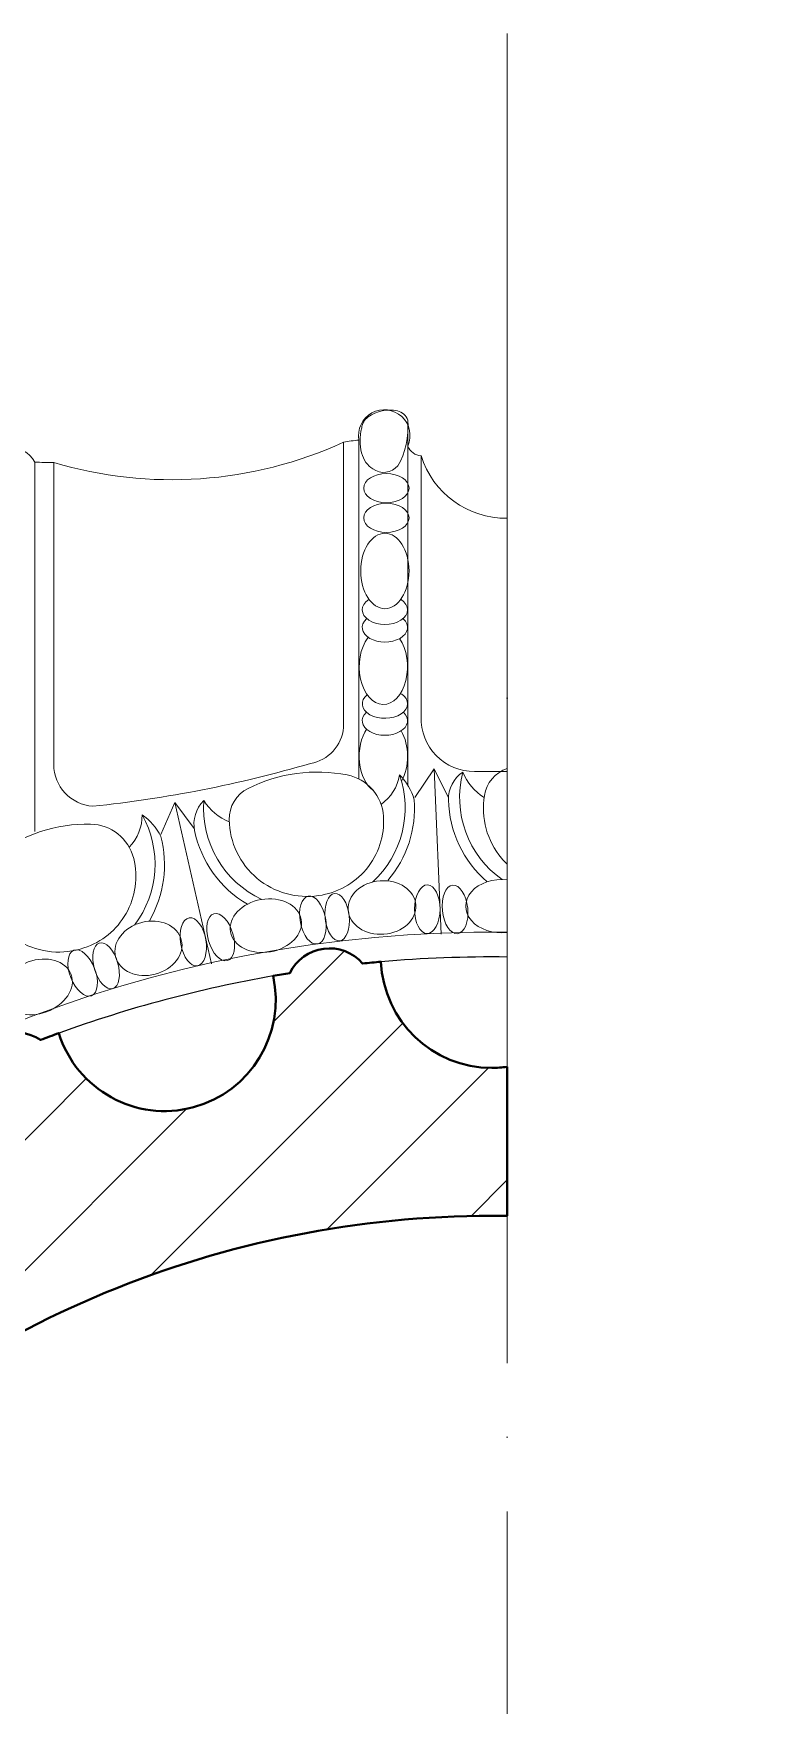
# Model space of a CAD drawing. Header units: millimetres. Extents: x 542654 to 551203, y 315718 to 321804.
# Drawn here: x 548966.9 to 549113.5, y 320800.5 to 321140.1 of the extents above; entities that cross this region are included whole.
import ezdxf

# ---------------------------------------------------------------- set-up
doc = ezdxf.new("R2010")
doc.units = ezdxf.units.MM
doc.linetypes.add('ACAD_ISO04W100', pattern=[30, 24, -3, 0, -3])
doc.layers.add('cad-block.com', color=250, linetype='Continuous')

msp = doc.modelspace()

# ---------------------------------------------------------------- hatches: boundary and pattern name
at = {"layer": 'cad-block.com', "true_color": 0x000000}
h = msp.add_hatch(dxfattribs=at)
h.set_pattern_fill('ANSI31', color=18, scale=150, style=0)
h.set_pattern_definition([(44.99999999999999, (-1130289.92819479, -83054.89975470159), (-13.25825214724777, 13.25825214724777), [])])
edge = h.paths.add_edge_path()
edge.add_line((549295.3502394432, 320691.5106262274), (549265.0349597755, 320691.5106262274))
edge.add_arc((549059.9646969392, 320694.8956410044), 205.098198492298, 269.99938147343465, 359.05432681606516, ccw=False)
edge.add_arc((549059.9602687354, 320694.8956410047), 205.0981984923021, 180, 270.00061852666295, ccw=False)
edge.add_arc((549059.9602687354, 320694.8956410051), 205.0981984919636, 89.99938147333711, 180.0000000000975, ccw=False)
edge.add_arc((549059.9646969378, 320694.8956410051), 205.0981984919529, 89.13139925986889, 90.00061852617512, ccw=False)
edge.add_line((549063.0738547991, 320899.9702717179), (549063.0738547991, 320930.2460656911))
edge.add_arc((549059.9602703311, 320952.5678236369), 22.5378633865556, 270, 277.94075400922486, ccw=False)
edge.add_arc((549059.9602703311, 320952.5678236369), 22.53786338653299, 182.5065500488923, 270, ccw=False)
edge.add_arc((549059.960270233, 320694.8956421185), 257.6721815134787, 95.01310009446473, 95.84570678451092)
edge.add_arc((549026.9769038995, 320945.4118236154), 8.902075436739691, 40.79360237167856, 154.2074251742295)
edge.add_arc((549059.9602026441, 320694.896052318), 257.6717657870512, 99.15532044960189, 99.93082050326147)
edge.add_arc((548993.5240947681, 320943.8049812905), 22.53786338807205, -162.6736691565967, 12.562441612312512, ccw=False)
edge.add_arc((549059.9602702291, 320694.8956415018), 257.6721821206606, 109.9579529468539, 110.8457065872288)
edge.add_arc((548963.2624264631, 320928.3389676984), 8.90207626530273, 55.79360504823717, 169.2074222942567)
edge.add_arc((549059.951445596, 320694.9151472888), 257.6507731298541, 114.1553052169651, 114.903976463756)
edge.add_arc((548931.3856592408, 320918.3526793521), 22.53786338786781, -147.23597142888912, 27.067224660372574, ccw=False)
edge.add_arc((549059.9602440856, 320694.8956778331), 257.6721373788566, 124.9273256208859, 125.845706625749)
edge.add_arc((548906.1377467347, 320895.357335625), 8.90207626544567, 70.79360505078945, 184.2074222946392)
edge.add_arc((549059.9603323663, 320694.8955654978), 257.6722803167949, 129.1553208344293, 129.9719295723273)
edge.add_arc((548877.8061282537, 320877.1449941859), 22.53786338803598, -132.50839783938852, 42.478457488995275, ccw=False)
edge.add_arc((549059.9603172013, 320694.895602719), 257.6722430915866, 139.9981299854052, 140.8457065329401)
edge.add_arc((548859.4958177847, 320848.7145703535), 8.90207626506134, 85.79360504758253, 199.2074222969938)
edge.add_arc((549059.9483936958, 320694.9041554375), 257.657569309404, 144.1553089525024, 144.9881878688959)
edge.add_arc((548837.1548503542, 320823.5095043951), 22.5378634081106, -118.52905506286521, 58.537889106907016, ccw=False)
edge.add_arc((549059.9602659917, 320694.8956431863), 257.6721776833925, 155.0206835545508, 155.8457065966128)
edge.add_arc((548826.5152099938, 320791.5892992553), 8.902076265433163, 100.7936050484336, 214.2074222933218)
edge.add_arc((549059.9602709402, 320694.895640933), 257.6721831218728, 159.1553207616352, 160.038397984689)
edge.add_arc((548811.0670050352, 320761.3439772318), 22.53786341597088, -102.59739950892299, 72.70155670909872, ccw=False)
edge.add_arc((549059.3028025426, 320695.0061855168), 257.0055016575831, 170.0647475199777, 170.846718208902)
edge.add_arc((548809.4434967518, 320727.8745152298), 8.902075714178846, 115.7936033535497, 229.2074239862133)
edge.add_arc((549059.9602722527, 320694.8956409743), 257.6721844003948, 174.1553206907866, 174.9868998939646)
edge.add_arc((548801.3098420047, 320692.9217979315), 24.56876146915646, 4.608082949052516, 85.41516163115381, ccw=False)
edge.add_arc((548801.3098420047, 320696.8694840778), 24.56876146916632, 274.58483836883, 355.3919170507445, ccw=False)
edge.add_arc((549059.9602722527, 320694.8956410349), 257.6721844003947, 185.0131001060354, 185.8446793092134)
edge.add_arc((548809.4434967518, 320661.9167667794), 8.902075714209039, 130.7925760137867, 244.2063966464503)
edge.add_arc((549059.3028025426, 320694.7850964924), 257.0055016575824, 189.1532817910979, 189.9352524800223)
edge.add_arc((548811.0670050352, 320628.4473047774), 22.5378634160599, -72.70155670909872, 102.59739950892288, ccw=False)
edge.add_arc((549059.9602709402, 320694.8956410762), 257.6721831218734, 199.961602015311, 200.8446792383648)
edge.add_arc((548826.5152099938, 320598.2019827539), 8.902076265382094, 145.7925777066781, 259.2063949515664)
edge.add_arc((549059.9602659917, 320694.8956388229), 257.6721776833921, 204.1542934033872, 204.9793164454492)
edge.add_arc((548837.1548503542, 320566.2817776141), 22.53786340817902, -58.537889106907016, 118.5290550628653, ccw=False)
edge.add_arc((549059.9483936958, 320694.8871265717), 257.6575693094043, 215.0118121311041, 215.8446910474976)
edge.add_arc((548859.4958177847, 320541.0767116557), 8.902076264964093, 160.7925777030062, 274.2063949524175)
edge.add_arc((549059.9603172013, 320694.8956792902), 257.6722430915839, 219.1542934670599, 220.0018700145948)
edge.add_arc((548877.8061282537, 320512.6462878233), 22.53786338803818, -42.47845748899522, 132.5083978393885, ccw=False)
edge.add_arc((549059.9603323663, 320694.8957165114), 257.672280316796, 230.0280704276727, 230.8446791655706)
edge.add_arc((548906.1377467347, 320494.4339463842), 8.902076265361798, 175.7925777053608, 289.2063949492106)
edge.add_arc((549059.9602440856, 320694.8956041761), 257.6721373788604, 234.154293374251, 235.072674379114)
edge.add_arc((548931.3856592408, 320471.4386026571), 22.53786338804687, -27.067224660372517, 147.2359714288891, ccw=False)
edge.add_arc((549059.951445596, 320694.8761347205), 257.6507731298516, 245.096023536244, 245.8446947830348)
edge.add_arc((548963.2624264631, 320461.4523143108), 8.902076265412523, 190.7925777057433, 304.2063949517628)
edge.add_arc((549059.9602702291, 320694.8956405075), 257.6721821206631, 249.1542934127712, 250.0420470531461)
edge.add_arc((548993.5240947681, 320445.9863007187), 22.53786338800109, -12.562441612312512, 162.6736691565967, ccw=False)
edge.add_arc((549059.9602026441, 320694.8952296912), 257.6717657870494, 260.0691794967385, 260.8446795503981)
edge.add_arc((549026.9769038995, 320444.3794583938), 8.902075436528206, 205.7925748257705, 319.2063976283214)
edge.add_arc((549059.960270233, 320694.8956398907), 257.6721815134792, 264.154293215489, 264.9868999055353)
edge.add_arc((549059.9602703311, 320437.2234583723), 22.53786338656067, 90, 177.4934499511077, ccw=False)
edge.add_arc((549059.9602703311, 320437.2234583723), 22.53786338653299, 2.5065500488922225, 90, ccw=False)
edge.add_arc((549059.9602704293, 320694.8956398907), 257.6721815134787, 275.0131000944647, 275.8457067845109)
edge.add_arc((549092.9436367628, 320444.3794583938), 8.902075436739691, 220.7936023716786, 334.2074251742295)
edge.add_arc((549059.9603380181, 320694.8952296912), 257.6717657870512, 279.1553204496019, 279.9308205032615)
edge.add_arc((549126.3964458941, 320445.9863007187), 22.53786338807205, 17.32633084340341, 192.5624416123124, ccw=False)
edge.add_arc((549059.9602704331, 320694.8956405075), 257.6721821206606, 289.9579529468539, 290.8457065872288)
edge.add_arc((549156.6581141992, 320461.4523143108), 8.90207626530273, 235.7936050482372, 349.2074222942567)
edge.add_arc((549059.9690950663, 320694.8761347205), 257.6507731298541, 294.1553052169652, 294.903976463756)
edge.add_arc((549188.5348814215, 320471.4386026571), 22.53786338786781, 32.764028571110885, 207.0672246603726, ccw=False)
edge.add_arc((549059.9602965766, 320694.8956041761), 257.6721373788566, 304.927325620886, 305.845706625749)
edge.add_arc((549213.7827939276, 320494.4339463842), 8.90207626544567, 250.7936050507894, 364.2074222946392)
edge.add_arc((549059.960208296, 320694.8957165114), 257.6722803167949, 309.1553208344293, 309.9719295723273)
edge.add_arc((549242.1144124086, 320512.6462878233), 22.53786338803598, 47.49160216061148, 222.4784574889952, ccw=False)
edge.add_arc((549059.9602234609, 320694.8956792902), 257.6722430915866, 319.9981299854052, 320.8457065329401)
edge.add_arc((549260.4247228776, 320541.0767116557), 8.90207626506134, 265.7936050475825, 379.2074222969937)
edge.add_arc((549059.9721469665, 320694.8871265717), 257.657569309404, 324.1553089525024, 324.9881878688959)
edge.add_arc((549282.7656903081, 320566.2817776141), 22.5378634081106, 61.470944937134675, 238.53788910690702, ccw=False)
edge.add_arc((549059.9602746705, 320694.8956388229), 257.6721776833925, 335.0206835545508, 335.8457065966128)
edge.add_arc((549293.4053306684, 320598.2019827539), 8.902076265433163, 280.7936050484336, 394.2074222933219)
edge.add_arc((549059.960269722, 320694.8956410762), 257.6721831218728, 339.1553207616352, 340.038397984689)
edge.add_arc((549308.853535627, 320628.4473047774), 22.53786341597088, 77.40260049107712, 252.7015567090987, ccw=False)
edge.add_arc((549060.6177381197, 320694.7850964924), 257.0055016575831, 350.0647475199777, 350.8467182089021)
edge.add_arc((549310.4770439104, 320661.9167667794), 8.902075714178846, 295.7936033535498, 409.2074239862133)
edge.add_arc((549059.9602684096, 320694.8956410349), 257.6721844003948, 354.1553206907866, 354.9868998939645)
edge.add_arc((549318.7087217714, 320697.0672663772), 24.77388174687306, 192.9613831981066, 265.2257478343733, ccw=False)

# ---------------------------------------------------------------- linework, layer by layer
at = {"layer": 'cad-block.com', "color": 18, "linetype": 'ACAD_ISO04W100', "lineweight": 15, "ltscale": 5, "true_color": 0x000000}
msp.add_lwpolyline([(549063.0738547991, 321140.1357577879), (549063.0738547991, 320314.5963088438)], dxfattribs=at)
at = {"layer": 'cad-block.com', "color": 18, "lineweight": 15, "true_color": 0x000000}
for points in [[(549029.8283771711, 321057.0997723237, -0.02780756737010983), (549032.9703463538, 321057.5330866881, -1.355059747263611), (549042.8946946057, 321056.3289075972, 0.3088216251014044), (549045.6190830023, 321054.3690175524), (549045.6190830023, 321001.332097953, 0.4266966700097533), (549056.4472654184, 320990.2500648106, 1.449606273182692)], [(549042.8946946057, 321061.573771037, 0.2637970237700542), (549040.7931048641, 321063.4738065524, 0.2152575395899176), (549034.826001799, 321062.2342749073, 0.2090384328381793), (549033.5296534809, 321060.0207221395, 1.101048569992716)], [(548952.6165663478, 321053.7453760824, -0.1534808922989346), (548955.9104799911, 321053.6768644385, -0.5257651372346951), (548967.1500735262, 321053.0904369939, 0.01918203362698561), (548970.968566995, 321052.9967514927), (548970.968566995, 320991.6827074508, 0.3952511424845997), (548978.9302044088, 320983.1845121188, 0.9205208688827408)], [(548970.968566995, 321052.9967514927, 0.1819453877639122), (549029.8283771711, 321057.0997723237), (549029.8283771711, 320999.1821921132)], [(549035.7950279145, 321051.7103598666, 0.3998653303753197), (549040.879503438, 321052.3236155005, 2.51412446419056)], [(549045.6190830023, 321054.3853287625, 0.3331429270385224), (549063.0738547991, 321041.6771263772, -3.293523315524596)], [(549029.8283771711, 320999.1821921132, -0.3413722891579044), (549023.1092145599, 320991.8647604986, -7.24426026548096)], [(549023.1092145599, 320991.8647604986, -0.04560583691031263), (548978.9302044088, 320983.1845121188, 407.0898654125645), (548978.9302044088, 320983.1845121188, 43.05562528083097)], [(549024.787953224, 320965.029423212, 0.1868931219809899), (549034.4363280698, 320970.352626256, 0.192304486639795), (549037.9652391655, 320981.1043532889, 0.3399529294739398), (549030.6088522836, 320989.5219531519, 0.1674493087802602), (549010.4615576427, 320986.7928166579, 0.2879766260579993), (549006.6118301618, 320980.4219896247, 0.2180784738168152), (549012.3158828843, 320968.5122123229, 0.2143948941150089), (549024.787953224, 320965.029423212, 258.9759845790608)], [(549037.4715765375, 320983.5492563996, 0.2058573888676325), (549041.2148452591, 320989.5274502764, -0.298490108731957), (549035.738226017, 320967.7540771857, -0.298490108731957)], [(549041.2148452591, 320989.5274502764, -0.1340135458429711), (549044.1901258088, 320984.5004931864, -0.1987600577535222), (549038.8461911202, 320968.0932991033, -0.1987600577535222)], [(549059.0355229417, 320967.822486495, -0.2130945807377177), (549051.1547799634, 320984.4444420182, -0.2533180050321516), (549054.0583130188, 320990.1129195996)], [(549062.074871965, 320968.2648802193, -0.311690360007664), (549054.0583130188, 320990.1129195996, 0.1486403219882209), (549058.3903001683, 320984.9497807494)], [(549063.0738547991, 320990.8431499341, 0.2756903072637884), (549058.4518597091, 320985.3591952709, 0.2180784738168152), (549061.9376731035, 320972.6223150476, 0.02641987168347274), (549063.0738547991, 320971.401235815)], [(549010.3174139505, 320963.2713200667, -0.2130945807377177), (548999.5953529906, 320978.2189929321, -0.2533180050321516), (549001.4400793193, 320984.3148215924)], [(549013.2289269338, 320964.2493010674, -0.311690360007664), (549001.4400793193, 320984.3148215924, 0.1486403219882209), (549006.6243636942, 320980.0081626822)], [(548986.2918858351, 320974.8949630017, 0.2058573888676325), (548988.9075509539, 320981.4454712824, -0.298490108731957), (548987.4067291233, 320959.0441171269, -0.298490108731957)], [(548988.9075509539, 320981.4454712824, -0.1340135458429711), (548992.7326153686, 320977.0305563154, -0.1987600577535222), (548990.4041775372, 320959.9328362092, -0.1987600577535222)], [(548977.1189374728, 320954.4080027587, 0.1868931219809899), (548985.6617643588, 320961.3684435918, 0.192304486639795), (548987.2141694074, 320972.5774973564, 0.3399529294739398), (548978.4729821978, 320979.5462893269, 0.1674493087802602), (548959.1367690075, 320973.2635728096, 0.2879766260579993), (548956.4864633228, 320966.307732201, 0.2180784738168152), (548964.2254224251, 320955.6078478622, 0.2143948941150089), (548977.1189374728, 320954.4080027587, 258.9759845790608)]]:
    msp.add_lwpolyline(points, format="xyb", dxfattribs=at)
for points in [[(549042.8946946057, 321061.573771037), (549042.8946946057, 320987.450856908)], [(549032.9703463538, 321057.5330866881), (549032.9703463538, 320988.702841006)], [(548967.1500735262, 321053.0904369939), (548967.1500735262, 320978.0238488319)], [(549063.0738547991, 321041.6771263772), (549063.0738547991, 320930.1884197567)], [(549048.2475072626, 320990.7835381891), (549044.293149515, 320984.917979)], [(549051.1597737655, 320984.8971479952), (549048.2475072626, 320990.7835381891), (549049.6943022707, 320957.1905576762)], [(549056.4472654184, 320990.2500648106), (549063.0738547991, 320990.2500648106)], [(548995.6029120296, 320983.9371036345), (548992.7594384712, 320977.4597285556)], [(548999.5194327658, 320978.6653154165), (548995.6029120296, 320983.9371036345), (549003.024714733, 320951.1423113619)], [(549063.0738547991, 320930.1884197567), (549063.0738547991, 320899.5918606898)]]:
    msp.add_lwpolyline(points, dxfattribs=at)
at = {"layer": 'cad-block.com', "color": 18, "lineweight": 40, "true_color": 0x000000}
msp.add_lwpolyline([(548854.8620702435, 320694.8956410047, -0.4142167242551216), (549059.9624828375, 320899.993839485, -0.003792702715042156), (549063.0738547991, 320899.9702717179), (549063.0738547991, 320930.2460656911, -0.03466194717865868), (549059.9602703311, 320930.0299602503, -0.4014574803637749), (549037.4439705302, 320951.5821617754, 0.003632948011659591), (549033.7163804501, 320951.2278706325, 0.5396485980025186), (549018.961696241, 320949.2852450061, 0.003383770235960611), (549015.5223915414, 320948.7070446493, -0.9592680278618435), (548972.0089086327, 320937.092898778, 0.003873575366401809), (548968.2669573056, 320935.7011435235, 0.5396485666941866), (548954.5178144267, 320930.0059176582, 0.003266706187878643), (548951.4550236493, 320928.6082094861, -0.9514820255522861), (548912.433422678, 320906.1556298987, 0.004007214529428363), (548909.0662810067, 320903.7639192863, 0.539648566677763), (548897.2596617311, 320894.7042135051, 0.00356314287331035), (548894.4285078999, 320892.3651052564, -0.9571818337928022), (548862.5773331093, 320860.5305701951, 0.003698267214772418), (548860.1487807159, 320857.5926670662, 0.5396485667132956), (548851.0892866356, 320845.785885347, 0.003634135838858413), (548848.9181412659, 320842.7339751013, -0.9747263286390225), (548826.3906686883, 320803.7083003896, 0.003599857672234923), (548824.848103239, 320800.333881401, 0.5396485666878128)], format="xyb", dxfattribs=at)
at = {"layer": 'cad-block.com', "color": 18, "lineweight": 15, "true_color": 0x000000}
msp.add_arc((549059.9602687358, 320694.8956410047), 262.6993663349334, 89.32089854469706, 359.2616943487067, dxfattribs=at)
at = {"layer": 'cad-block.com', "color": 18, "true_color": 0x000000}
for start, end in [(89.30862253619921, 95.01412348932597), (99.93174029903183, 109.9589345748138)]:
    msp.add_arc((549059.9646969392, 320694.8956410046), 257.6681566445988, start, end, dxfattribs=at)
at = {"layer": 'cad-block.com', "color": 18, "lineweight": 15, "true_color": 0x000000}
for centre, major_axis, ratio, start_param, end_param in [((549038.3587431338, 321058.6472830505), (-1.671409928008644, -7.279359182176075), 0.6717247526011182, 4.677848627368427, 6.093427063233889), ((549038.3587431338, 321058.6472830505), (-1.140862782103878, -8.75843282346671), 0.5077210818219559, 0.8324056429616045, 1.976748645984633), ((549038.2449263656, 321023.0547146749), (-4.600417357490239, 2.81685016310865e-16), 0.6447306791566823, 5.504132746524382, 10.20383052142458), ((549038.2449263656, 321019.4857831107), (-4.600417357490239, 2.81685016310865e-16), 0.6447306791566823, 5.659869448739132, 10.04809381920983), ((549037.9366210357, 321011.5035591524), (-4.687778492587337e-16, -7.655976106861316), 0.6411622265251647, 3.834663589351348, 8.696112258754805), ((549038.2449263656, 321003.9961921734), (-4.600417357490239, 2.81685016310865e-16), 0.6447306791566823, 5.614070822500449, 10.16727098312995), ((549038.2449263656, 321000.5509810958), (-4.600417357490239, 2.81685016310865e-16), 0.6447306791566823, 5.672274547960011, 10.0361804920863), ((549037.9366210357, 320993.3129952329), (-4.687778492587337e-16, -7.655976106861316), 0.6411622265251647, 3.894991739034587, 5.85600597858499), ((549037.9366210357, 320993.3129952329), (-4.687778492587337e-16, -7.655976106861316), 0.6411622265251647, 7.129920186620614, 8.596551099043372), ((549061.9495749356, 320962.8729948493), (-7.296899249771951, 0.02918404963851604), 0.7390598381815084, 4.560652924477735, 8.01162943278705)]:
    msp.add_ellipse(centre, major_axis=major_axis, ratio=ratio, start_param=start_param, end_param=end_param, dxfattribs=at)
for centre, major_axis, ratio in [((549038.5532316954, 321047.7834897752), (-4.600417357490239, 2.81685016310865e-16), 0.6447306791566823), ((549038.5532316954, 321041.7451279488), (-4.600417357490239, 2.81685016310865e-16), 0.6447306791566823), ((549038.2449263656, 321030.9590836831), (-4.687778492587337e-16, -7.655976106861316), 0.6411622265251647), ((549037.6558587112, 320962.6105997295), (-6.881391072138497, -0.5121377334880909), 0.7871460497677623), ((549052.5002757887, 320962.2112826158), (-0.4895843719825491, 4.919785641107449), 0.522860745780063), ((549014.0684017899, 320958.9216928639), (-7.184846090154871, -1.274196621743314), 0.7390598381815087), ((549023.6164404682, 320960.0523947471), (-0.9384095088342488, 4.854211697635987), 0.5228607457800631), ((549028.5493556417, 320960.6514418091), (-0.5181642812100336, 4.795616835511167), 0.5076449431615204), ((548990.2119480358, 320954.3257040114), (-6.679358563194667, -1.732627291152883), 0.7871460497677621), ((549004.889110049, 320956.5833771059), (-1.360178196860174, 4.753303996645154), 0.5228607457800631), ((548976.8549341571, 320949.301775507), (-1.790081849389424, 4.608643030678675), 0.5228607457800631), ((548981.60161137, 320950.7720016528), (-1.366127618830431, 4.626027494992734), 0.5076449431615204), ((548967.6622310051, 320946.4843763321), (-6.841866065489153, -2.536623565289841), 0.7390598381815087)]:
    msp.add_ellipse(centre, major_axis=major_axis, ratio=ratio, dxfattribs=at)
at = {"layer": 'cad-block.com', "color": 18, "lineweight": 15, "true_color": 0x000000, "extrusion": (0, 0, -1)}
for centre, major_axis in [((549046.8539044572, 320962.267894747), (0.04660726441452508, 4.943866035264344)), ((548999.3233697377, 320955.6308809242), (-0.8369031010561572, 4.872738122573301))]:
    msp.add_ellipse(centre, major_axis=major_axis, ratio=0.5228607457800631, dxfattribs=at)

doc.saveas('drawing.dxf')
